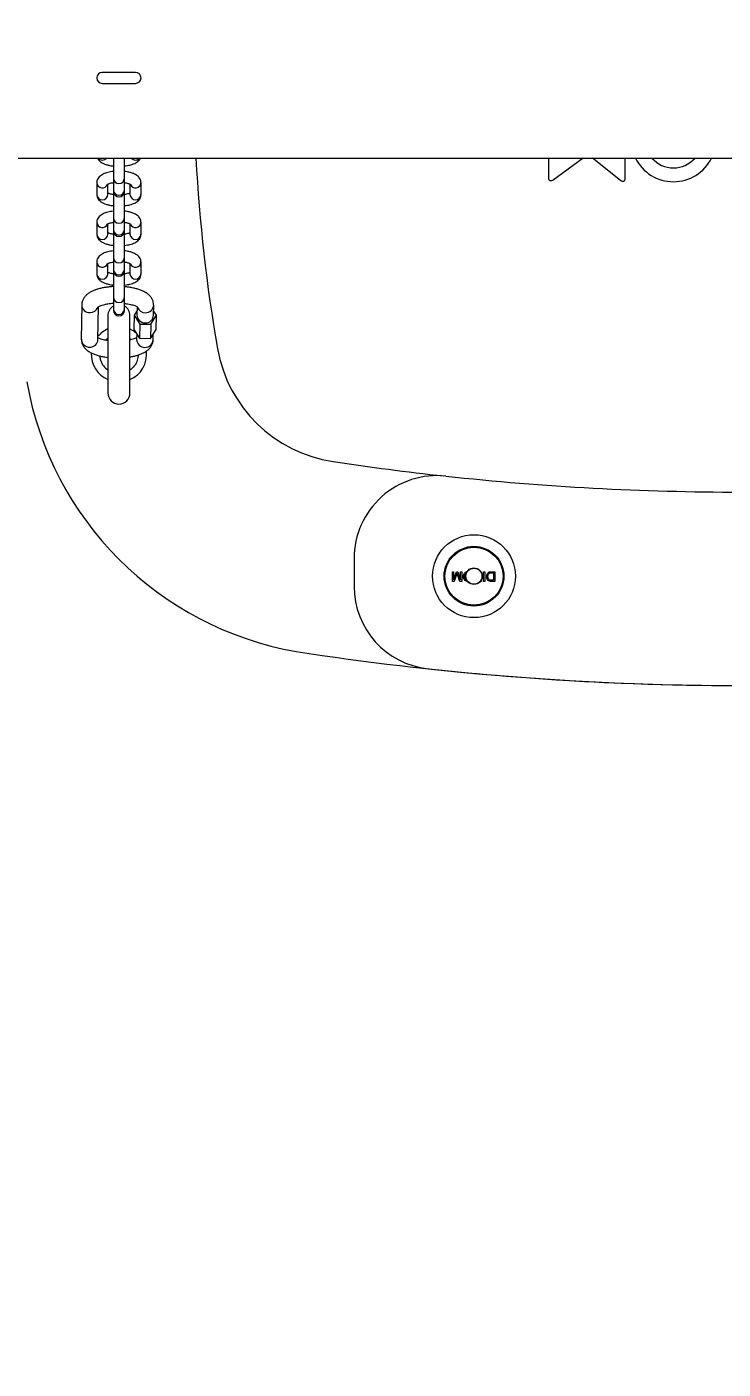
# Model space of a CAD drawing. Header units: millimetres. Extents: x -7233 to 5832, y -5390 to 5836.
# Drawn here: x 4266.1 to 4517.9, y -1392.2 to -906.5 of the extents above; entities that cross this region are included whole.
import ezdxf

# ---------------------------------------------------------------- set-up
doc = ezdxf.new("R2010")
doc.units = ezdxf.units.MM
for name, color, linetype in [('DIKOM_ОБЪЕКТ', 7, 'Continuous'), ('DIKOM_РАЗМЕР_ЗОНА', 7, 'Continuous'), ('DIKOM_РАЗМЕР_ОБЪЕКТА', 7, 'Continuous')]:
    doc.layers.add(name, color=color, linetype=linetype)
doc.styles.add('style1', font='arial.ttf', dxfattribs={"width": 0.8})
doc.dimstyles.new('1-50', dxfattribs={"dimtxt": 300, "dimasz": 200, "dimexe": 100, "dimexo": 0, "dimgap": 100, "dimtad": 1, "dimtxsty": 'style1', "dimcen": 200, "dimclrd": 7, "dimclre": 7, "dimclrt": 7, "dimadec": 1, "dimazin": 2, "dimtfac": 1, "dimtmove": 0, "dimatfit": 2, "dimfxl": 0, "dimlwd": 25, "dimlwe": 18, "dimarcsym": 0})

# ---------------------------------------------------------------- blocks, each defined once
blk = doc.blocks.new('*D9')
at = {"layer": 'Defpoints', "color": 0, "transparency": 16777216}
for p in [(-4399.04, -1222.11), (5831.25, -1646.37), (5831.25, -3177.61)]:
    blk.add_point(p, dxfattribs=at)
at = {"layer": 'DIKOM_РАЗМЕР_ОБЪЕКТА', "color": 7, "lineweight": 18, "transparency": 16777216}
for p, q in [((-4399.04, -1222.11), (-4399.04, -3277.61)), ((5831.25, -1646.37), (5831.25, -3277.61))]:
    blk.add_line(p, q, dxfattribs=at)
at = {"layer": 'DIKOM_РАЗМЕР_ОБЪЕКТА', "color": 7, "lineweight": 25, "transparency": 16777216}
blk.add_line((-4199.04, -3177.61), (5631.25, -3177.61), dxfattribs=at)
at = {"layer": 'DIKOM_РАЗМЕР_ОБЪЕКТА', "color": 7, "transparency": 16777216}
for points in [[(-4199.04, -3144.28), (-4199.04, -3210.95), (-4399.04, -3177.61)], [(5631.25, -3144.28), (5631.25, -3210.95), (5831.25, -3177.61)]]:
    blk.add_solid(points, dxfattribs=at)
at = {"layer": 'DIKOM_РАЗМЕР_ОБЪЕКТА', "color": 7, "transparency": 16777216, "insert": (320.87, -2924.44), "char_height": 300, "attachment_point": 5, "style": 'style1'}
blk.add_mtext('10200', dxfattribs=at)
blk = doc.blocks.new('*D11')
at = {"layer": 'Defpoints', "color": 0, "transparency": 16777216}
for p in [(426.32, 5836.42), (-6783.01, -4536.26), (4706.95, -4536.26)]:
    blk.add_point(p, dxfattribs=at)
at = {"layer": 'DIKOM_РАЗМЕР_ЗОНА', "color": 7, "lineweight": 18, "transparency": 16777216}
for p, q in [((426.32, 5836.42), (-6883.01, 5836.42)), ((4706.95, -4536.26), (-6883.01, -4536.26))]:
    blk.add_line(p, q, dxfattribs=at)
at = {"layer": 'DIKOM_РАЗМЕР_ЗОНА', "color": 7, "lineweight": 25, "transparency": 16777216}
blk.add_line((-6783.01, 5636.42), (-6783.01, -4336.26), dxfattribs=at)
at = {"layer": 'DIKOM_РАЗМЕР_ЗОНА', "color": 7, "transparency": 16777216}
for points in [[(-6816.34, 5636.42), (-6749.67, 5636.42), (-6783.01, 5836.42)], [(-6816.34, -4336.26), (-6749.67, -4336.26), (-6783.01, -4536.26)]]:
    blk.add_solid(points, dxfattribs=at)
at = {"layer": 'DIKOM_РАЗМЕР_ЗОНА', "color": 7, "transparency": 16777216, "insert": (-7036.28, 116), "char_height": 300, "attachment_point": 5, "rotation": 90, "style": 'style1'}
blk.add_mtext('10350', dxfattribs=at)
blk = doc.blocks.new('*D12')
at = {"layer": 'Defpoints', "color": 0, "transparency": 16777216}
for p in [(5830.84, -919.02), (-6399.04, -929.61), (5830.84, -5289.89)]:
    blk.add_point(p, dxfattribs=at)
at = {"layer": 'DIKOM_РАЗМЕР_ЗОНА', "color": 7, "lineweight": 18, "transparency": 16777216}
for p, q in [((5830.84, -919.02), (5830.84, -5389.89)), ((-6399.04, -929.61), (-6399.04, -5389.89))]:
    blk.add_line(p, q, dxfattribs=at)
at = {"layer": 'DIKOM_РАЗМЕР_ЗОНА', "color": 7, "lineweight": 25, "transparency": 16777216}
blk.add_line((-6199.04, -5289.89), (5630.84, -5289.89), dxfattribs=at)
at = {"layer": 'DIKOM_РАЗМЕР_ЗОНА', "color": 7, "transparency": 16777216}
for points in [[(-6199.04, -5256.56), (-6199.04, -5323.23), (-6399.04, -5289.89)], [(5630.84, -5256.56), (5630.84, -5323.23), (5830.84, -5289.89)]]:
    blk.add_solid(points, dxfattribs=at)
at = {"layer": 'DIKOM_РАЗМЕР_ЗОНА', "color": 7, "transparency": 16777216, "insert": (-1095.52, -5036.72), "char_height": 300, "attachment_point": 5, "style": 'style1'}
blk.add_mtext('12200', dxfattribs=at)

msp = doc.modelspace()

# ---------------------------------------------------------------- linework, layer by layer
at = {"layer": 'DIKOM_ОБЪЕКТ', "color": 7, "linetype": 'Continuous', "lineweight": 15}
for p, q in [((4305.379, -922.98), (4293.379, -922.98)), ((4293.379, -926.98), (4305.379, -926.98)), ((1774.379, -954.005), (5334.36, -954.005)), ((4297.379, -954.005), (4297.379, -961.294)), ((4301.379, -961.294), (4301.379, -954.005)), ((4454.825, -961.123), (4454.825, -954.005)), ((4467.286, -954.005), (4456.417, -961.93)), ((4480.843, -962.129), (4470.633, -954.005)), ((4482.384, -954.005), (4482.384, -961.384)), ((4297.379, -961.294), (4297.379, -965.601)), ((4301.379, -965.601), (4301.379, -961.294)), ((4291.379, -962.873), (4291.379, -967.181)), ((4295.379, -967.181), (4295.379, -963.418)), ((4297.379, -965.601), (4297.379, -966.001)), ((4297.379, -966.001), (4297.379, -975.653)), ((4301.379, -966.001), (4301.379, -965.601)), ((4301.379, -975.653), (4301.379, -966.001)), ((4303.379, -963.42), (4303.379, -967.181)), ((4307.379, -967.181), (4307.379, -962.873)), ((4297.379, -975.653), (4297.379, -979.96)), ((4301.379, -979.96), (4301.379, -975.653)), ((4291.379, -977.232), (4291.379, -981.54)), ((4295.379, -981.54), (4295.379, -977.777)), ((4297.379, -979.96), (4297.379, -980.36)), ((4297.379, -980.36), (4297.379, -990.012)), ((4301.379, -980.36), (4301.379, -979.96)), ((4301.379, -990.012), (4301.379, -980.36)), ((4303.379, -977.779), (4303.379, -981.54)), ((4307.379, -981.54), (4307.379, -977.232)), ((4297.379, -990.012), (4297.379, -994.32)), ((4301.379, -994.32), (4301.379, -990.012)), ((4291.379, -991.591), (4291.379, -995.899)), ((4295.379, -995.899), (4295.379, -992.136)), ((4297.379, -994.32), (4297.379, -994.72)), ((4297.379, -994.72), (4297.379, -1004.371)), ((4301.379, -994.72), (4301.379, -994.32)), ((4301.379, -1004.371), (4301.379, -994.72)), ((4303.379, -992.138), (4303.379, -995.899)), ((4307.379, -995.899), (4307.379, -991.591)), ((4297.379, -1004.371), (4297.379, -1008.679)), ((4301.379, -1008.679), (4301.379, -1004.371)), ((4285.951, -1007.064), (4285.783, -1019.564)), ((4291.783, -1019.644), (4291.941, -1007.797)), ((4297.379, -1008.679), (4297.379, -1009.079)), ((4301.379, -1009.079), (4301.379, -1008.679)), ((4305.923, -1009.13), (4304.875, -1010.815)), ((4305.941, -1007.79), (4305.901, -1010.783)), ((4311.901, -1010.863), (4311.95, -1007.187)), ((4312.926, -1010.832), (4311.922, -1009.212)), ((4295.379, -1010.98), (4295.379, -1038.98)), ((4303.379, -1038.98), (4303.379, -1010.98)), ((4304.875, -1010.815), (4304.806, -1015.962)), ((4304.875, -1010.815), (4306.887, -1014.061)), ((4306.887, -1014.061), (4306.818, -1019.208)), ((4306.887, -1014.061), (4310.912, -1014.07)), ((4310.912, -1014.07), (4310.843, -1019.217)), ((4310.912, -1014.07), (4312.926, -1010.832)), ((4312.857, -1015.979), (4312.926, -1010.832)), ((4295.379, -1019.268), (4294.676, -1019.927)), ((4303.379, -1019.268), (4303.846, -1019.706)), ((4304.806, -1015.962), (4306.818, -1019.208)), ((4305.81, -1017.582), (4305.783, -1019.607)), ((4306.818, -1019.208), (4310.843, -1019.217)), ((4310.843, -1019.217), (4312.857, -1015.979)), ((4311.782, -1019.687), (4311.809, -1017.664)), ((4384.407, -1098.886), (4384.407, -1108.926)), ((4419.98, -1103.64), (4420.434, -1103.64)), ((4419.98, -1107.14), (4419.98, -1103.64)), ((4420.61, -1107.14), (4419.98, -1107.14)), ((4420.434, -1103.64), (4420.434, -1106.567)), ((4420.434, -1106.567), (4420.443, -1106.567)), ((4420.443, -1106.567), (4421.44, -1103.64)), ((4421.451, -1104.706), (4420.61, -1107.14)), ((4421.44, -1103.64), (4421.899, -1103.64)), ((4421.648, -1104.146), (4421.639, -1104.146)), ((4422.635, -1107.14), (4421.808, -1104.663)), ((4421.899, -1103.64), (4422.875, -1106.615)), ((4423.343, -1107.14), (4422.635, -1107.14)), ((4422.875, -1106.615), (4422.889, -1106.615)), ((4422.889, -1103.64), (4423.343, -1103.64)), ((4422.889, -1106.615), (4422.889, -1103.64)), ((4423.343, -1103.64), (4423.343, -1107.14)), ((4430.434, -1107.14), (4430.117, -1107.14)), ((4430.257, -1103.64), (4430.434, -1103.64)), ((4430.434, -1103.64), (4430.434, -1103.874)), ((4431.252, -1103.64), (4431.707, -1103.64)), ((4431.707, -1107.14), (4431.252, -1107.14)), ((4431.707, -1103.64), (4431.707, -1107.14)), ((4434.031, -1103.64), (4435.298, -1103.64)), ((4434.076, -1104.049), (4434.843, -1104.049)), ((4435.298, -1107.14), (4434.083, -1107.14)), ((4434.843, -1106.731), (4434.091, -1106.731)), ((4434.843, -1104.049), (4434.843, -1106.731)), ((4435.298, -1103.64), (4435.298, -1107.14))]:
    msp.add_line(p, q, dxfattribs=at)
at = {"layer": 'DIKOM_ОБЪЕКТ', "color": 7, "linetype": 'Continuous', "lineweight": 15, "flags": 128}
msp.add_lwpolyline([(4303.366, -1015.809), (4305.055, -1016.747), (4305.489, -1017.064)], dxfattribs=at)
at = {"layer": 'DIKOM_ОБЪЕКТ', "color": 7, "linetype": 'Continuous', "lineweight": 15}
for radius in [15, 10.8, 10.5, 3, 2.9]:
    msp.add_circle((4427.789, -1105.272), radius, dxfattribs=at)
for centre, radius, start, end in [((4293.379, -924.98), 2, 90, 270), ((4305.379, -924.98), 2, 270, 90), ((4293.379, -952.623), 2.074, 221.78244, 318.21756), ((4305.379, -952.623), 2.074, 221.78119, 318.21881), ((4905.987, -923.354), 579.564, 183.031594, 189.894075), ((4499.935, -947.211), 15.341, 206.28896, 333.71104), ((4499.935, -947.211), 10.341, 221.07457, 318.92543), ((4299.379, -961.201), 2.002, 182.65844, 357.34156), ((4293.393, -962.742), 2.018, 183.88326, 337.90353), ((4299.315, -965.532), 1.937, 182.04974, 271.90548), ((4299.379, -966.001), 2, 180, 0), ((4299.444, -965.532), 1.937, 268.09132, 357.96027), ((4305.367, -962.756), 2.015, 204.88223, 356.83051), ((4293.379, -967.088), 2.002, 182.65984, 357.34016), ((4305.379, -967.088), 2.002, 182.65743, 357.34257), ((4299.379, -975.56), 2.002, 182.65112, 357.34888), ((4293.391, -977.115), 2.016, 183.49695, 335.40536), ((4299.315, -979.891), 1.937, 182.04226, 271.90566), ((4299.379, -980.36), 2, 180, 0), ((4299.444, -979.892), 1.937, 268.09115, 357.96775), ((4305.367, -977.116), 2.015, 204.88223, 356.83051), ((4293.379, -981.447), 2.002, 182.65252, 357.34748), ((4305.379, -981.447), 2.002, 182.65011, 357.34989), ((4299.379, -989.919), 2.002, 182.656, 357.344), ((4293.391, -991.474), 2.016, 183.49067, 335.41164), ((4299.315, -994.25), 1.937, 182.0493, 271.89862), ((4299.379, -994.72), 2, 180, 0), ((4299.444, -994.251), 1.937, 268.09819, 357.96071), ((4305.367, -991.475), 2.015, 204.8847, 356.82803), ((4293.379, -995.806), 2.002, 182.6574, 357.3426), ((4305.379, -995.806), 2.002, 182.65499, 357.34501), ((4299.379, -1004.278), 2.002, 182.65844, 357.34156), ((4288.834, -1007.013), 2.884, 181.02286, 272.29017), ((4289.024, -1006.924), 2.971, 268.55149, 338.42785), ((4299.379, -1010.98), 4, 120, 180), ((4299.315, -1008.61), 1.937, 182.04974, 271.90548), ((4299.379, -1009.079), 2, 180, 0), ((4299.444, -1008.61), 1.937, 268.09132, 357.96027), ((4299.379, -1010.98), 4, 0, 60), ((4308.888, -1006.956), 2.982, 200.88328, 271.17152), ((4309.076, -1007.063), 2.876, 267.46739, 357.55762), ((4308.802, -1010.713), 2.902, 181.37946, 271.93812), ((4309.027, -1010.74), 2.876, 267.47075, 357.52952), ((4288.684, -1019.494), 2.902, 181.37946, 271.93812), ((4288.908, -1019.52), 2.877, 267.47848, 357.52179), ((4299.379, -1024.98), 10, 113.49734, 139.29561), ((4308.784, -1019.504), 3.003, 181.95116, 357.15635), ((4299.379, -1024.98), 10, 177.3021, 246.50266), ((4299.379, -1024.98), 10, 293.49734, 6.47131), ((4384.298, -1014.347), 49.999, 189.89474, 261.42968), ((4384.298, -1014.347), 120, 189.89444, 260.0181), ((4299.379, -1038.98), 4, 180, 0), ((4524.39, -84.844), 990, 261.429108, 263.764169), ((4414.408, -1098.886), 30, 83.80443, 180), ((4524.489, -84.844), 990, 263.804427, 269.993674), ((4414.408, -1108.926), 30, 180, 263.84897), ((4524.484, -86.511), 1058.336, 261.25062, 269.447719), ((4524.593, -86.511), 1058.336, 263.848967, 269.988405)]:
    msp.add_arc(centre, radius, start, end, dxfattribs=at)
for points, knots in [([(4291.649, -954.005), (4291.653, -954.02), (4291.741, -954.338), (4292.188, -954.853), (4292.878, -955.478), (4293.802, -955.988), (4294.837, -956.378), (4295.918, -956.645), (4296.75, -956.794), (4297.221, -956.844), (4297.379, -956.861)], [0, 0, 0, 0, 0.0070647, 0.1532689, 0.3167449, 0.4744721, 0.6641878, 0.8194708, 0.9391843, 1, 1, 1, 1]), ([(4301.379, -956.865), (4301.424, -956.86), (4301.797, -956.823), (4302.475, -956.715), (4303.398, -956.516), (4304.279, -956.25), (4305.107, -955.907), (4305.868, -955.476), (4306.511, -954.92), (4306.947, -954.419), (4307.068, -954.073), (4307.092, -954.005)], [0, 0, 0, 0, 0.0172898, 0.1425979, 0.2694266, 0.4033724, 0.5416082, 0.684529, 0.8292954, 0.9664187, 1, 1, 1, 1]), ([(4297.379, -958.83), (4297.334, -958.835), (4296.961, -958.871), (4296.283, -958.981), (4295.36, -959.179), (4294.48, -959.445), (4293.651, -959.787), (4292.894, -960.221), (4292.233, -960.768), (4291.723, -961.455), (4291.41, -962.185), (4291.411, -962.676), (4291.411, -962.876)], [0, 0, 0, 0, 0.0145021, 0.1198242, 0.2263976, 0.338931, 0.4551078, 0.5751936, 0.696825, 0.8120639, 0.9233132, 1, 1, 1, 1]), ([(4307.347, -962.87), (4307.356, -962.772), (4307.394, -962.348), (4307.129, -961.624), (4306.597, -960.831), (4305.873, -960.219), (4304.959, -959.706), (4303.921, -959.317), (4302.84, -959.05), (4302.008, -958.901), (4301.538, -958.85), (4301.379, -958.833)], [0, 0, 0, 0, 0.0378752, 0.1642478, 0.2872932, 0.4248917, 0.5576344, 0.7173457, 0.8480211, 0.9487847, 1, 1, 1, 1]), ([(4456.417, -961.93), (4456.241, -962.041), (4455.988, -962.202), (4455.6, -962.26), (4455.338, -962.211), (4455.129, -962.072), (4454.959, -961.848), (4454.844, -961.524), (4454.832, -961.262), (4454.825, -961.123)], [0, 0, 0, 0, 0.2560283, 0.368008, 0.4809423, 0.5806031, 0.673297, 0.8271154, 1, 1, 1, 1]), ([(4482.384, -961.384), (4482.372, -961.594), (4482.354, -961.888), (4482.178, -962.224), (4482.001, -962.394), (4481.785, -962.476), (4481.529, -962.48), (4481.197, -962.381), (4480.974, -962.222), (4480.843, -962.129)], [0, 0, 0, 0, 0.2637589, 0.3684717, 0.4741427, 0.5686831, 0.6544177, 0.7964343, 1, 1, 1, 1]), ([(4295.164, -963.544), (4295.161, -963.546), (4295.153, -963.554), (4295.334, -963.429), (4295.699, -963.266), (4296.25, -963.086), (4296.825, -962.948), (4297.238, -962.886), (4297.379, -962.865)], [0, 0, 0, 0, 0.0898294, 0.274103, 0.4686083, 0.6657966, 0.8858698, 1, 1, 1, 1]), ([(4301.379, -962.867), (4301.509, -962.885), (4301.873, -962.937), (4302.4, -963.059), (4302.93, -963.217), (4303.326, -963.384), (4303.553, -963.505), (4303.631, -963.582), (4303.613, -963.56), (4303.613, -963.56)], [0, 0, 0, 0, 0.1030917, 0.2898164, 0.4777995, 0.6590316, 0.8306814, 0.99367, 1, 1, 1, 1]), ([(4291.411, -967.186), (4291.402, -967.283), (4291.365, -967.707), (4291.629, -968.43), (4292.161, -969.223), (4292.885, -969.835), (4293.799, -970.347), (4294.838, -970.737), (4295.918, -971.004), (4296.75, -971.153), (4297.221, -971.203), (4297.379, -971.22)], [0, 0, 0, 0, 0.0375417, 0.1639368, 0.2870274, 0.4246898, 0.557489, 0.7172402, 0.8479912, 0.9487921, 1, 1, 1, 1]), ([(4297.379, -967.187), (4297.25, -967.169), (4296.886, -967.117), (4296.357, -966.994), (4295.834, -966.838), (4295.481, -966.694), (4295.37, -966.63), (4295.333, -966.609)], [0, 0, 0, 0, 0.1379095, 0.3878667, 0.6393754, 0.8819359, 1, 1, 1, 1]), ([(4303.379, -966.636), (4303.274, -966.686), (4303.054, -966.792), (4302.506, -966.968), (4301.934, -967.106), (4301.52, -967.168), (4301.379, -967.189)], [0, 0, 0, 0, 0.2533822, 0.5304335, 0.8395723, 1, 1, 1, 1]), ([(4301.379, -971.224), (4301.424, -971.219), (4301.797, -971.182), (4302.475, -971.073), (4303.398, -970.875), (4304.278, -970.609), (4305.108, -970.267), (4305.864, -969.833), (4306.525, -969.286), (4307.036, -968.599), (4307.348, -967.868), (4307.348, -967.377), (4307.348, -967.175)], [0, 0, 0, 0, 0.0145232, 0.1197835, 0.2263128, 0.3388313, 0.4549396, 0.5749908, 0.6965923, 0.8117737, 0.9229749, 1, 1, 1, 1]), ([(4297.379, -973.189), (4297.334, -973.194), (4296.961, -973.231), (4296.283, -973.34), (4295.36, -973.538), (4294.48, -973.804), (4293.651, -974.146), (4292.894, -974.58), (4292.233, -975.127), (4291.723, -975.814), (4291.41, -976.544), (4291.411, -977.035), (4291.411, -977.235)], [0, 0, 0, 0, 0.0145046, 0.1198255, 0.2263929, 0.3389323, 0.4551077, 0.5751919, 0.6968228, 0.812046, 0.9232935, 1, 1, 1, 1]), ([(4307.347, -977.23), (4307.356, -977.132), (4307.394, -976.707), (4307.129, -975.983), (4306.597, -975.19), (4305.873, -974.578), (4304.959, -974.066), (4303.921, -973.676), (4302.84, -973.409), (4302.008, -973.26), (4301.538, -973.21), (4301.379, -973.193)], [0, 0, 0, 0, 0.0378955, 0.1642482, 0.2872923, 0.4249021, 0.5576347, 0.7173449, 0.8480248, 0.9487878, 1, 1, 1, 1]), ([(4295.164, -977.903), (4295.161, -977.905), (4295.153, -977.913), (4295.334, -977.788), (4295.699, -977.625), (4296.25, -977.445), (4296.825, -977.307), (4297.238, -977.245), (4297.379, -977.224)], [0, 0, 0, 0, 0.0898292, 0.2741042, 0.4686107, 0.6657986, 0.8858693, 1, 1, 1, 1]), ([(4297.379, -981.546), (4297.25, -981.528), (4296.886, -981.476), (4296.357, -981.354), (4295.834, -981.196), (4295.481, -981.053), (4295.37, -980.989), (4295.333, -980.968)], [0, 0, 0, 0, 0.1379005, 0.3878605, 0.6393897, 0.8819346, 1, 1, 1, 1]), ([(4301.379, -977.226), (4301.509, -977.244), (4301.873, -977.296), (4302.4, -977.419), (4302.93, -977.576), (4303.326, -977.743), (4303.553, -977.864), (4303.631, -977.941), (4303.613, -977.919), (4303.613, -977.919)], [0, 0, 0, 0, 0.1030992, 0.2898233, 0.4777938, 0.659036, 0.8306885, 0.9936718, 1, 1, 1, 1]), ([(4303.379, -980.995), (4303.274, -981.045), (4303.054, -981.151), (4302.506, -981.328), (4301.934, -981.465), (4301.52, -981.527), (4301.379, -981.548)], [0, 0, 0, 0, 0.2533841, 0.5304349, 0.8395747, 1, 1, 1, 1]), ([(4291.411, -981.545), (4291.402, -981.642), (4291.365, -982.066), (4291.629, -982.789), (4292.161, -983.582), (4292.886, -984.194), (4293.799, -984.707), (4294.838, -985.096), (4295.918, -985.363), (4296.75, -985.512), (4297.221, -985.563), (4297.379, -985.58)], [0, 0, 0, 0, 0.0375407, 0.1639532, 0.2870423, 0.4246901, 0.557497, 0.7172466, 0.8479909, 0.9487902, 1, 1, 1, 1]), ([(4301.379, -985.583), (4301.424, -985.579), (4301.797, -985.541), (4302.475, -985.433), (4303.398, -985.234), (4304.278, -984.968), (4305.108, -984.626), (4305.864, -984.192), (4306.525, -983.645), (4307.036, -982.958), (4307.348, -982.227), (4307.348, -981.736), (4307.348, -981.534)], [0, 0, 0, 0, 0.0145228, 0.1197821, 0.2263149, 0.3388259, 0.4549409, 0.5749807, 0.6965807, 0.8117755, 0.9229758, 1, 1, 1, 1]), ([(4297.379, -987.549), (4297.334, -987.553), (4296.961, -987.59), (4296.283, -987.699), (4295.36, -987.897), (4294.48, -988.163), (4293.651, -988.505), (4292.894, -988.939), (4292.233, -989.487), (4291.723, -990.173), (4291.41, -990.903), (4291.411, -991.394), (4291.411, -991.594)], [0, 0, 0, 0, 0.0145044, 0.1198277, 0.2263968, 0.3389311, 0.4551093, 0.575205, 0.6968379, 0.8120619, 0.9233122, 1, 1, 1, 1]), ([(4307.347, -991.589), (4307.356, -991.491), (4307.394, -991.066), (4307.129, -990.342), (4306.597, -989.549), (4305.873, -988.938), (4304.959, -988.424), (4303.921, -988.035), (4302.84, -987.768), (4302.008, -987.619), (4301.538, -987.569), (4301.379, -987.552)], [0, 0, 0, 0, 0.0378943, 0.1642464, 0.2873057, 0.4249025, 0.5576437, 0.7173459, 0.8480258, 0.9487877, 1, 1, 1, 1]), ([(4295.164, -992.262), (4295.161, -992.264), (4295.153, -992.272), (4295.334, -992.148), (4295.699, -991.984), (4296.25, -991.804), (4296.825, -991.666), (4297.238, -991.604), (4297.379, -991.583)], [0, 0, 0, 0, 0.0898293, 0.2740959, 0.4685996, 0.6657999, 0.8858625, 1, 1, 1, 1]), ([(4297.379, -995.906), (4297.25, -995.887), (4296.886, -995.835), (4296.357, -995.713), (4295.834, -995.556), (4295.481, -995.412), (4295.37, -995.348), (4295.333, -995.327)], [0, 0, 0, 0, 0.1379099, 0.3878678, 0.639379, 0.8819218, 1, 1, 1, 1]), ([(4301.379, -991.585), (4301.509, -991.603), (4301.873, -991.655), (4302.4, -991.778), (4302.93, -991.936), (4303.326, -992.102), (4303.553, -992.224), (4303.631, -992.301), (4303.613, -992.279), (4303.613, -992.278)], [0, 0, 0, 0, 0.1030994, 0.2898238, 0.4777946, 0.6590249, 0.8306846, 0.9936682, 1, 1, 1, 1]), ([(4303.379, -995.354), (4303.274, -995.405), (4303.054, -995.51), (4302.506, -995.687), (4301.934, -995.824), (4301.52, -995.886), (4301.379, -995.907)], [0, 0, 0, 0, 0.2533642, 0.5304336, 0.8395602, 1, 1, 1, 1]), ([(4291.411, -995.905), (4291.402, -996.002), (4291.365, -996.426), (4291.629, -997.148), (4292.161, -997.941), (4292.886, -998.553), (4293.799, -999.066), (4294.838, -999.455), (4295.918, -999.722), (4296.75, -999.871), (4297.221, -999.922), (4297.379, -999.939)], [0, 0, 0, 0, 0.0375418, 0.1639358, 0.2870413, 0.4246897, 0.5574971, 0.7172402, 0.8479897, 0.94879, 1, 1, 1, 1]), ([(4301.379, -999.942), (4301.424, -999.938), (4301.797, -999.901), (4302.475, -999.792), (4303.398, -999.593), (4304.278, -999.327), (4305.108, -998.985), (4305.864, -998.552), (4306.525, -998.004), (4307.036, -997.317), (4307.348, -996.587), (4307.348, -996.095), (4307.348, -995.894)], [0, 0, 0, 0, 0.0145208, 0.1197802, 0.2263134, 0.3388258, 0.4549405, 0.5749809, 0.6965935, 0.8117746, 0.9229745, 1, 1, 1, 1]), ([(4297.379, -1000.5), (4297.245, -1000.504), (4296.845, -1000.514), (4296.024, -1000.589), (4294.912, -1000.715), (4293.649, -1000.928), (4292.402, -1001.209), (4291.189, -1001.568), (4290.041, -1002.01), (4288.971, -1002.547), (4288.004, -1003.194), (4287.174, -1003.966), (4286.51, -1004.871), (4286.098, -1005.896), (4285.911, -1006.661), (4285.955, -1007.047), (4285.957, -1007.064)], [0, 0, 0, 0, 0.0231518, 0.0692319, 0.1450664, 0.2225716, 0.3047695, 0.3896448, 0.4768141, 0.5661871, 0.6575701, 0.7474388, 0.8325665, 0.9143576, 0.9962953, 1, 1, 1, 1]), ([(4311.943, -1007.185), (4311.922, -1006.811), (4311.881, -1006.054), (4311.443, -1004.982), (4310.767, -1004.005), (4309.846, -1003.15), (4308.753, -1002.446), (4307.552, -1001.882), (4306.305, -1001.44), (4304.937, -1001.071), (4303.557, -1000.804), (4302.34, -1000.634), (4301.649, -1000.576), (4301.379, -1000.553)], [0, 0, 0, 0, 0.085453, 0.1729204, 0.2664752, 0.3701752, 0.4803902, 0.5810098, 0.6763569, 0.768683, 0.8725924, 0.9503332, 1, 1, 1, 1]), ([(4291.686, -1007.975), (4291.685, -1007.975), (4291.662, -1008.007), (4291.759, -1007.899), (4292.054, -1007.715), (4292.588, -1007.454), (4293.32, -1007.189), (4294.258, -1006.932), (4295.285, -1006.728), (4296.301, -1006.593), (4296.972, -1006.522), (4297.323, -1006.506), (4297.379, -1006.503)], [0, 0, 0, 0, 0.0024276, 0.1167692, 0.2354203, 0.3604174, 0.4904193, 0.6220915, 0.7709657, 0.8839047, 0.981339, 1, 1, 1, 1]), ([(4301.379, -1006.578), (4301.643, -1006.608), (4302.242, -1006.674), (4303.122, -1006.828), (4304.001, -1007.027), (4304.773, -1007.259), (4305.399, -1007.499), (4305.858, -1007.728), (4306.126, -1007.898), (4306.226, -1007.996), (4306.209, -1007.974), (4306.206, -1007.971)], [0, 0, 0, 0, 0.1009589, 0.2292041, 0.3617566, 0.4936967, 0.6225329, 0.7464484, 0.8647697, 0.9786381, 1, 1, 1, 1]), ([(4285.79, -1019.569), (4285.811, -1019.942), (4285.852, -1020.698), (4286.29, -1021.769), (4286.966, -1022.746), (4287.887, -1023.601), (4288.98, -1024.304), (4290.18, -1024.869), (4291.428, -1025.312), (4292.797, -1025.679), (4294.118, -1025.942), (4295.024, -1026.057), (4295.379, -1026.102)], [0, 0, 0, 0, 0.0907271, 0.183839, 0.2834174, 0.3938116, 0.5111187, 0.6182268, 0.7197344, 0.8180044, 0.9286255, 1, 1, 1, 1]), ([(4295.379, -1020.047), (4295.127, -1020.006), (4294.547, -1019.913), (4293.733, -1019.723), (4292.957, -1019.492), (4292.341, -1019.254), (4291.947, -1019.062), (4291.825, -1018.983), (4291.792, -1018.961)], [0, 0, 0, 0, 0.1534877, 0.3526307, 0.550843, 0.7443737, 0.9305393, 1, 1, 1, 1]), ([(4305.792, -1018.954), (4305.748, -1018.983), (4305.608, -1019.075), (4305.14, -1019.299), (4304.408, -1019.559), (4303.799, -1019.743), (4303.418, -1019.817), (4303.379, -1019.824)], [0, 0, 0, 0, 0.1216691, 0.3951792, 0.6796405, 0.9677544, 1, 1, 1, 1]), ([(4303.379, -1025.931), (4303.604, -1025.895), (4304.272, -1025.788), (4305.329, -1025.54), (4306.544, -1025.183), (4307.692, -1024.741), (4308.761, -1024.204), (4309.729, -1023.557), (4310.559, -1022.785), (4311.223, -1021.88), (4311.634, -1020.855), (4311.822, -1020.09), (4311.778, -1019.704), (4311.776, -1019.687)], [0, 0, 0, 0, 0.0508782, 0.1512142, 0.2548382, 0.3612661, 0.4703707, 0.581928, 0.6916429, 0.7955711, 0.8954245, 0.9954596, 1, 1, 1, 1]), ([(4292.474, -1025.577), (4292.53, -1026.109), (4292.668, -1027.416), (4293.666, -1029.277), (4294.823, -1030.233), (4295.379, -1030.693)], [0, 0, 0, 0, 0.2631161, 0.6455538, 1, 1, 1, 1]), ([(4306.34, -1025.227), (4306.275, -1025.878), (4306.134, -1027.305), (4305.096, -1029.278), (4303.937, -1030.233), (4303.379, -1030.693)], [0, 0, 0, 0, 0.3036655, 0.6650807, 1, 1, 1, 1]), ([(4421.639, -1104.146), (4421.608, -1104.239), (4421.562, -1104.38), (4421.499, -1104.566), (4421.467, -1104.659), (4421.451, -1104.706)], [0, 0, 0, 0, 0.4997702, 0.7501278, 1, 1, 1, 1]), ([(4421.808, -1104.663), (4421.792, -1104.615), (4421.759, -1104.518), (4421.703, -1104.346), (4421.669, -1104.221), (4421.648, -1104.146)], [0, 0, 0, 0, 0.2836866, 0.5669975, 1, 1, 1, 1]), ([(4423.934, -1105.385), (4423.955, -1105.122), (4423.991, -1104.672), (4424.331, -1104.122), (4424.76, -1103.773), (4425.133, -1103.63), (4425.335, -1103.616), (4425.358, -1103.615)], [0, 0, 0, 0, 0.3134035, 0.5349016, 0.7563317, 0.9715727, 1, 1, 1, 1]), ([(4425.613, -1107.185), (4425.416, -1107.17), (4425.021, -1107.14), (4424.521, -1106.843), (4424.162, -1106.419), (4423.963, -1105.918), (4423.944, -1105.56), (4423.934, -1105.385)], [0, 0, 0, 0, 0.2121082, 0.4264587, 0.611767, 0.8097483, 1, 1, 1, 1]), ([(4424.389, -1105.385), (4424.408, -1105.153), (4424.437, -1104.79), (4424.701, -1104.36), (4424.916, -1104.215), (4425.024, -1104.142)], [0, 0, 0, 0, 0.4714045, 0.7354726, 1, 1, 1, 1]), ([(4425.18, -1106.689), (4425.15, -1106.684), (4424.993, -1106.657), (4424.762, -1106.46), (4424.509, -1106.135), (4424.403, -1105.75), (4424.393, -1105.49), (4424.389, -1105.385)], [0, 0, 0, 0, 0.0554925, 0.2899971, 0.524025, 0.8079477, 1, 1, 1, 1]), ([(4430.434, -1106.562), (4430.434, -1106.625), (4430.434, -1106.817), (4430.434, -1107.01), (4430.434, -1107.14)], [0, 0, 0, 0, 0.3239301, 1, 1, 1, 1]), ([(4431.252, -1107.14), (4431.252, -1106.878), (4431.252, -1105.711), (4431.252, -1104.544), (4431.252, -1103.64)], [0, 0, 0, 0, 0.2249709, 1, 1, 1, 1]), ([(4432.389, -1105.409), (4432.413, -1105.11), (4432.449, -1104.66), (4432.722, -1104.153), (4433.003, -1103.875), (4433.441, -1103.673), (4433.796, -1103.653), (4434.031, -1103.64)], [0, 0, 0, 0, 0.3214983, 0.4836316, 0.614762, 0.7455822, 1, 1, 1, 1]), ([(4434.083, -1107.14), (4433.844, -1107.14), (4433.468, -1107.141), (4433, -1106.918), (4432.679, -1106.582), (4432.426, -1106.07), (4432.402, -1105.644), (4432.389, -1105.409)], [0, 0, 0, 0, 0.2553499, 0.4007087, 0.5458963, 0.7495204, 1, 1, 1, 1]), ([(4432.843, -1105.419), (4432.853, -1105.198), (4432.866, -1104.865), (4433.04, -1104.476), (4433.245, -1104.235), (4433.561, -1104.071), (4433.857, -1104.052), (4434.039, -1104.05), (4434.076, -1104.049)], [0, 0, 0, 0, 0.3061141, 0.4616726, 0.5884507, 0.7437791, 0.9477463, 1, 1, 1, 1]), ([(4434.091, -1106.731), (4433.929, -1106.732), (4433.67, -1106.734), (4433.332, -1106.609), (4433.087, -1106.391), (4432.885, -1106.019), (4432.846, -1105.667), (4432.844, -1105.449), (4432.843, -1105.419)], [0, 0, 0, 0, 0.2301117, 0.3674024, 0.5055789, 0.6898055, 0.9568795, 1, 1, 1, 1])]:
    msp.add_open_spline(points, degree=3, knots=knots, dxfattribs=at)

# ---------------------------------------------------------------- dimensions: what is measured, and where the dimension line sits
at = {"layer": 'DIKOM_РАЗМЕР_ЗОНА'}
dim = msp.add_linear_dim(base=(-6783.008, -4536.261), p1=(426.323, 5836.418), p2=(4706.948, -4536.261), angle=90, text='10350', dimstyle='1-50', dxfattribs=at)
dim.commit()
dim.dimension.update_dxf_attribs({"geometry": '*D11', "text_midpoint": (-6783.008, 116), "dimtype": 160})
dim = msp.add_linear_dim(base=(5830.836, -5289.894), p1=(-6399.043, -929.614), p2=(5830.836, -919.019), text='12200', dimstyle='1-50', dxfattribs=at)
dim.commit()
dim.dimension.update_dxf_attribs({"geometry": '*D12', "text_midpoint": (-1095.516, -5289.894), "dimtype": 160})
at = {"layer": 'DIKOM_РАЗМЕР_ОБЪЕКТА'}
dim = msp.add_linear_dim(base=(5831.248, -3177.614), p1=(-4399.043, -1222.114), p2=(5831.248, -1646.371), text='10200', dimstyle='1-50', dxfattribs=at)
dim.commit()
dim.dimension.update_dxf_attribs({"geometry": '*D9', "text_midpoint": (320.872, -3177.614), "dimtype": 160})

doc.saveas('drawing.dxf')
